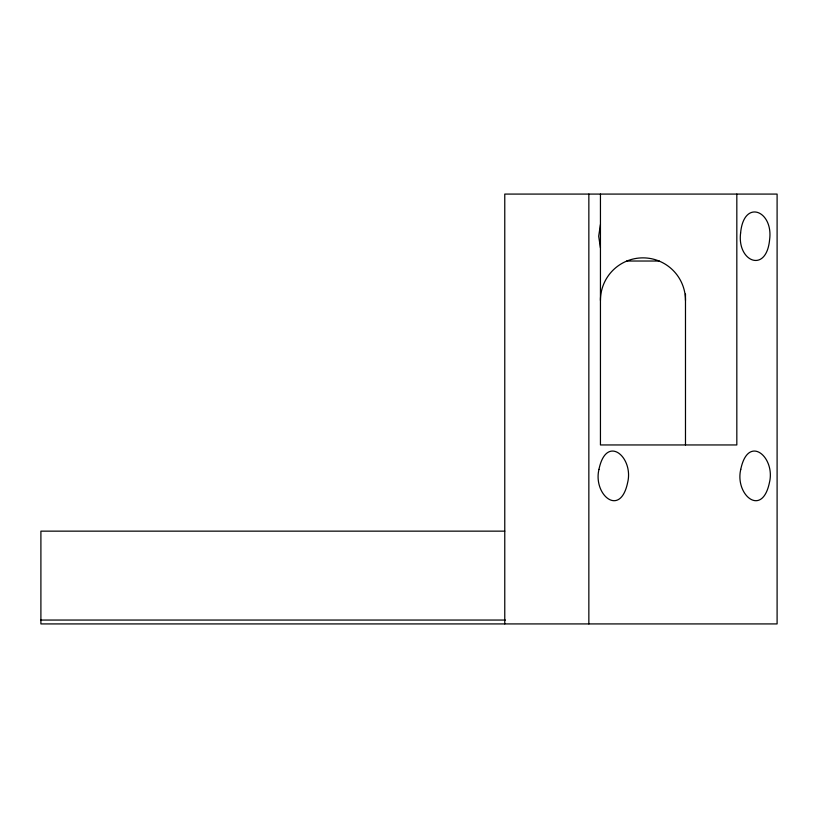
<?xml version="1.0" encoding="UTF-8"?>
<svg xmlns="http://www.w3.org/2000/svg" width="818" height="818" viewBox="0 0 818 818"><rect width="100%" height="100%" fill="white"/><g stroke="black" fill="none" stroke-linecap="round" stroke-linejoin="round"><path stroke-width="1.23" d="M600.443 224.531L598.684 236.218L600.443 247.905M626.69 261.024L659.236 261.024M504.767 531.148L40.9 531.148L40.9 623.919L777.1 623.919L777.1 194.081L504.767 194.081L504.767 623.919M40.9 620.054L505.371 620.054M736.824 194.081L736.824 444.951L600.443 444.951L600.443 194.081M685.484 294.051L685.484 444.951M588.848 194.081L588.848 623.919M600.443 300.38A42.526 42.526 0 0 1 642.968 257.864A42.526 42.526 0 0 1 685.484 300.38M740.607 232.987C736.895 261.699 766.466 274.01 769.636 239.439C773.347 210.727 743.777 198.416 740.607 232.987M598.96 469.379C592.886 494.583 620.279 518.275 627.682 482.385C633.756 457.17 606.363 433.479 598.96 469.379M740.76 469.379C734.687 494.583 762.079 518.275 769.482 482.385C775.556 457.17 748.163 433.479 740.76 469.379"/></g></svg>
